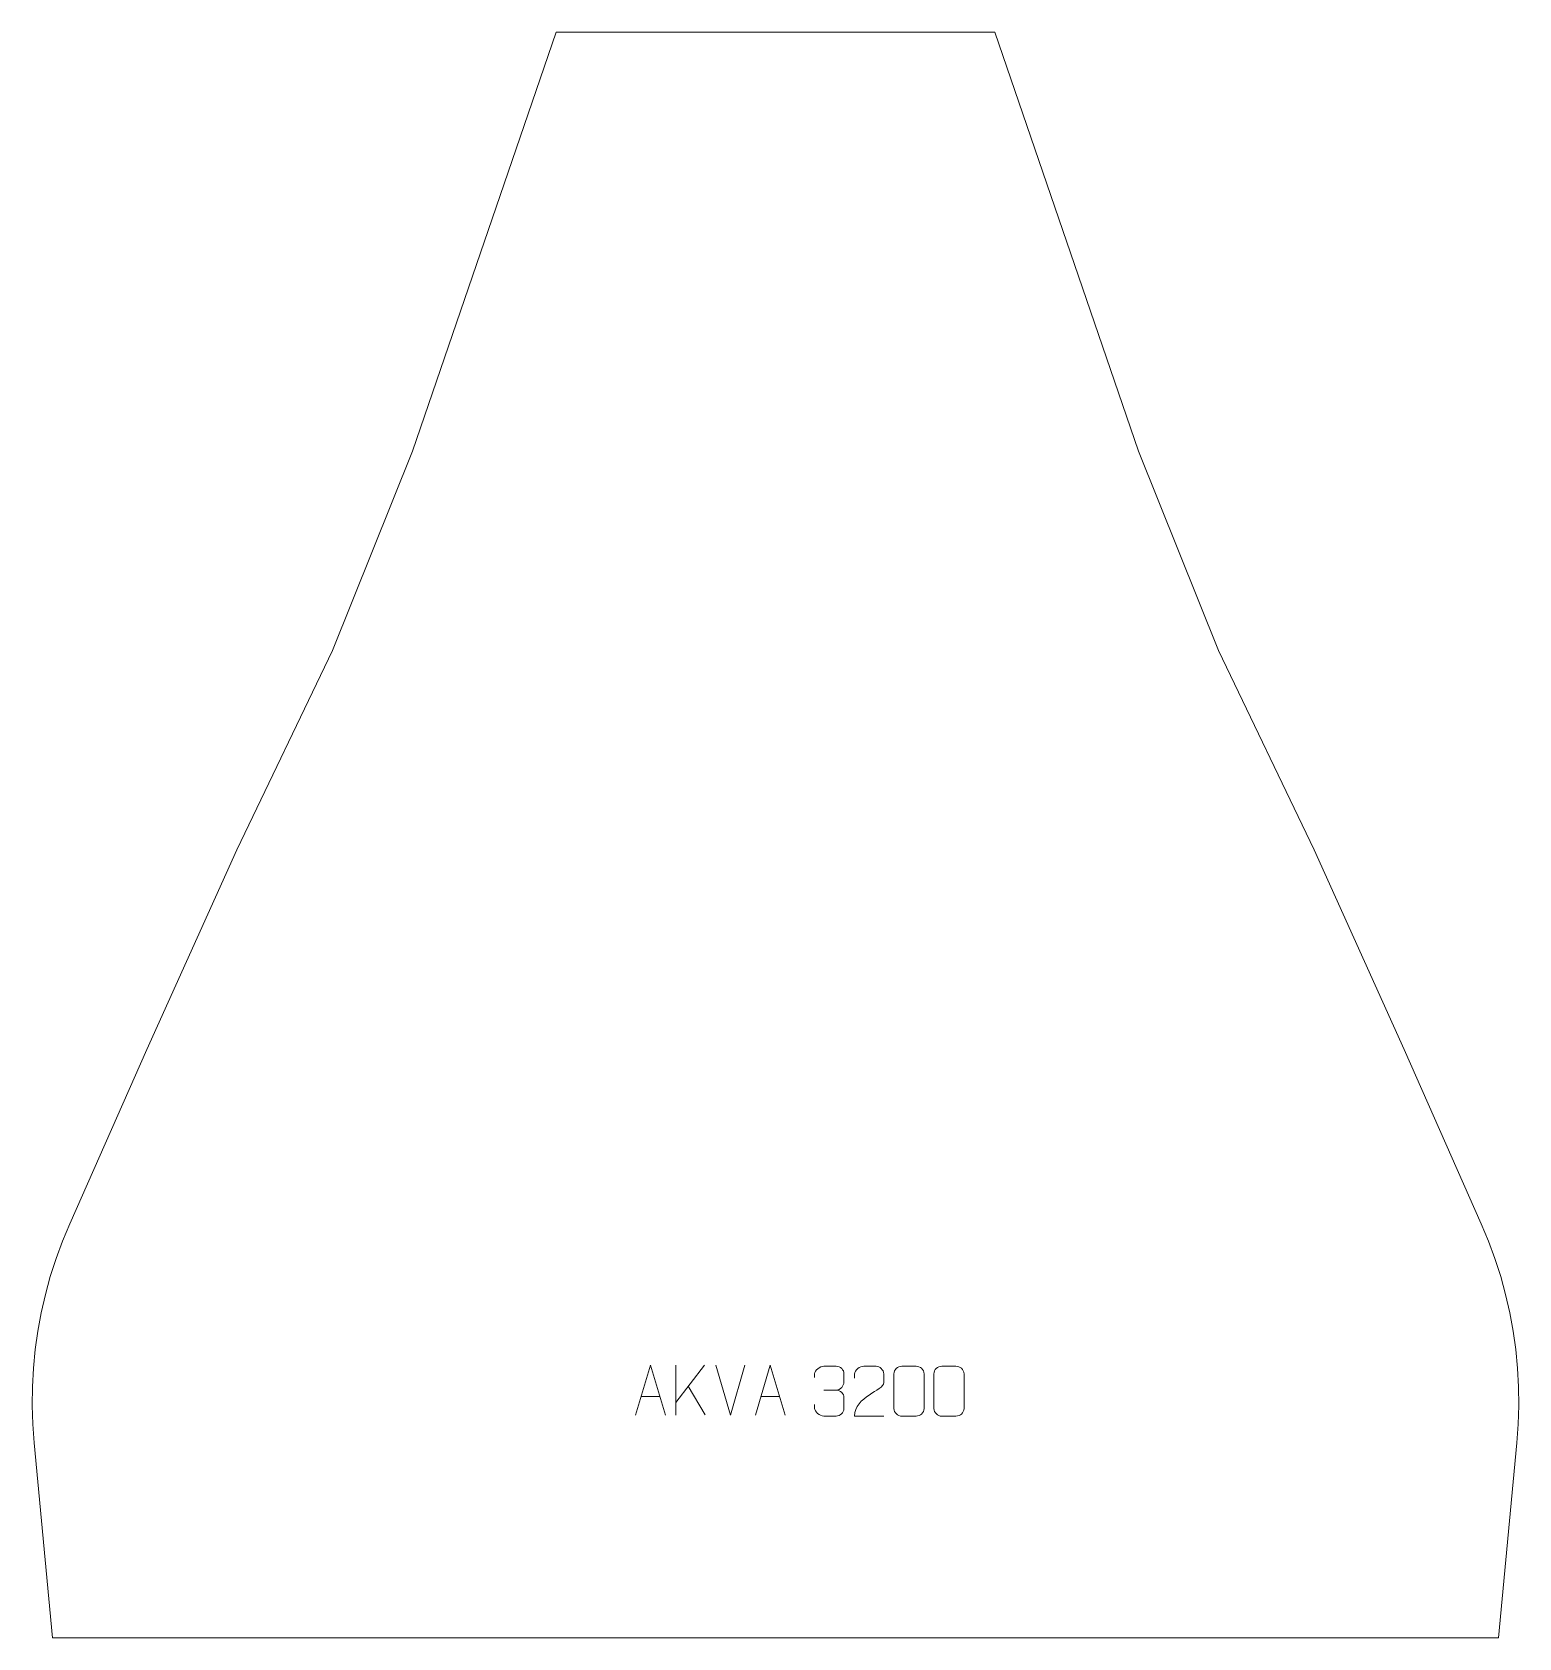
# Model space of a CAD drawing. Header units: millimetres. Extents: x -302 to 444, y 518 to 1323.
import ezdxf

# ---------------------------------------------------------------- set-up
doc = ezdxf.new("R2010")
doc.units = ezdxf.units.MM
doc.header["$MEASUREMENT"] = 0
doc.layers.add('layer 1', color=7, linetype='Continuous')

msp = doc.modelspace()

# ---------------------------------------------------------------- linework, layer by layer
at = {"layer": 'layer 1', "color": 242, "lineweight": 9}
msp.add_open_spline([(-39.0467, 1322.7837), (-39.0467, 1322.7837), (180.9529, 1322.7837), (180.9529, 1322.7837), (180.9529, 1322.7837), (180.9529, 1322.7837), (252.9522, 1112.7838), (252.9522, 1112.7838), (252.9522, 1112.7838), (252.9522, 1112.7838), (292.9533, 1012.784), (292.9533, 1012.784), (292.9533, 1012.784), (292.9533, 1012.784), (340.952, 912.7831), (340.952, 912.7831), (340.952, 912.7831), (340.952, 912.7831), (385.9529, 812.784), (385.9529, 812.784), (385.9529, 812.784), (385.9529, 812.784), (424.6805, 725.336), (424.6805, 725.336), (424.6805, 725.336), (424.6805, 725.336), (428.2905, 716.6905), (428.2905, 716.6905), (428.2905, 716.6905), (428.2905, 716.6905), (431.5285, 707.8991), (431.5285, 707.8991), (431.5285, 707.8991), (431.5285, 707.8991), (434.3917, 698.9784), (434.3917, 698.9784), (434.3917, 698.9784), (434.3917, 698.9784), (436.8697, 689.9432), (436.8697, 689.9432), (436.8697, 689.9432), (436.8697, 689.9432), (438.963, 680.8102), (438.963, 680.8102), (438.963, 680.8102), (438.963, 680.8102), (440.665, 671.5979), (440.665, 671.5979), (440.665, 671.5979), (440.665, 671.5979), (441.9723, 662.3199), (441.9723, 662.3199), (441.9723, 662.3199), (441.9723, 662.3199), (442.8838, 652.9971), (442.8838, 652.9971), (442.8838, 652.9971), (442.8838, 652.9971), (443.3991, 643.6414), (443.3991, 643.6414), (443.3991, 643.6414), (443.3991, 643.6414), (443.5132, 634.2734), (443.5132, 634.2734), (443.5132, 634.2734), (443.5132, 634.2734), (443.2302, 624.9082), (443.2302, 624.9082), (443.2302, 624.9082), (443.2302, 624.9082), (442.5488, 615.564), (442.5488, 615.564), (442.5488, 615.564), (442.5488, 615.564), (433.3127, 517.7835), (433.3127, 517.7835), (433.3127, 517.7835), (433.3127, 517.7835), (-291.4083, 517.7835), (-291.4083, 517.7835), (-291.4083, 517.7835), (-291.4083, 517.7835), (-300.643, 615.564), (-300.643, 615.564), (-300.643, 615.564), (-300.643, 615.564), (-301.3258, 624.9082), (-301.3258, 624.9082), (-301.3258, 624.9082), (-301.3258, 624.9082), (-301.6093, 634.2734), (-301.6093, 634.2734), (-301.6093, 634.2734), (-301.6093, 634.2734), (-301.4933, 643.6414), (-301.4933, 643.6414), (-301.4933, 643.6414), (-301.4933, 643.6414), (-300.9794, 652.9971), (-300.9794, 652.9971), (-300.9794, 652.9971), (-300.9794, 652.9971), (-300.0683, 662.3199), (-300.0683, 662.3199), (-300.0683, 662.3199), (-300.0683, 662.3199), (-298.7588, 671.5979), (-298.7588, 671.5979), (-298.7588, 671.5979), (-298.7588, 671.5979), (-297.0572, 680.8102), (-297.0572, 680.8102), (-297.0572, 680.8102), (-297.0572, 680.8102), (-294.9653, 689.9432), (-294.9653, 689.9432), (-294.9653, 689.9432), (-294.9653, 689.9432), (-292.4855, 698.9784), (-292.4855, 698.9784), (-292.4855, 698.9784), (-292.4855, 698.9784), (-289.6241, 707.8991), (-289.6241, 707.8991), (-289.6241, 707.8991), (-289.6241, 707.8991), (-286.3843, 716.6905), (-286.3843, 716.6905), (-286.3843, 716.6905), (-286.3843, 716.6905), (-282.7743, 725.336), (-282.7743, 725.336), (-282.7743, 725.336), (-282.7743, 725.336), (-244.0472, 812.784), (-244.0472, 812.784), (-244.0472, 812.784), (-244.0472, 812.784), (-199.0476, 912.7831), (-199.0476, 912.7831), (-199.0476, 912.7831), (-199.0476, 912.7831), (-151.047, 1012.784), (-151.047, 1012.784), (-151.047, 1012.784), (-151.047, 1012.784), (-111.0478, 1112.7838), (-111.0478, 1112.7838), (-111.0478, 1112.7838), (-111.0478, 1112.7838), (-39.0467, 1322.7837), (-39.0467, 1322.7837)], degree=3, knots=[0, 0, 0, 0, 0.02564103, 0.02564103, 0.02564103, 0.02564103, 0.05128205, 0.05128205, 0.05128205, 0.05128205, 0.07692308, 0.07692308, 0.07692308, 0.07692308, 0.1025641, 0.1025641, 0.1025641, 0.1025641, 0.12820513, 0.12820513, 0.12820513, 0.12820513, 0.15384615, 0.15384615, 0.15384615, 0.15384615, 0.17948718, 0.17948718, 0.17948718, 0.17948718, 0.20512821, 0.20512821, 0.20512821, 0.20512821, 0.23076923, 0.23076923, 0.23076923, 0.23076923, 0.25641026, 0.25641026, 0.25641026, 0.25641026, 0.28205128, 0.28205128, 0.28205128, 0.28205128, 0.30769231, 0.30769231, 0.30769231, 0.30769231, 0.33333333, 0.33333333, 0.33333333, 0.33333333, 0.35897436, 0.35897436, 0.35897436, 0.35897436, 0.38461538, 0.38461538, 0.38461538, 0.38461538, 0.41025641, 0.41025641, 0.41025641, 0.41025641, 0.43589744, 0.43589744, 0.43589744, 0.43589744, 0.46153846, 0.46153846, 0.46153846, 0.46153846, 0.48717949, 0.48717949, 0.48717949, 0.48717949, 0.51282051, 0.51282051, 0.51282051, 0.51282051, 0.53846154, 0.53846154, 0.53846154, 0.53846154, 0.56410256, 0.56410256, 0.56410256, 0.56410256, 0.58974359, 0.58974359, 0.58974359, 0.58974359, 0.61538462, 0.61538462, 0.61538462, 0.61538462, 0.64102564, 0.64102564, 0.64102564, 0.64102564, 0.66666667, 0.66666667, 0.66666667, 0.66666667, 0.69230769, 0.69230769, 0.69230769, 0.69230769, 0.71794872, 0.71794872, 0.71794872, 0.71794872, 0.74358974, 0.74358974, 0.74358974, 0.74358974, 0.76923077, 0.76923077, 0.76923077, 0.76923077, 0.79487179, 0.79487179, 0.79487179, 0.79487179, 0.82051282, 0.82051282, 0.82051282, 0.82051282, 0.84615385, 0.84615385, 0.84615385, 0.84615385, 0.87179487, 0.87179487, 0.87179487, 0.87179487, 0.8974359, 0.8974359, 0.8974359, 0.8974359, 0.92307692, 0.92307692, 0.92307692, 0.92307692, 0.94871795, 0.94871795, 0.94871795, 0.94871795, 1, 1, 1, 1], dxfattribs=at)
at = {"layer": 'layer 1', "color": 250, "lineweight": 9}
for points, knots in [([(0.8572, 629.5175), (0.8572, 629.5175), (8.2282, 654.471), (8.2282, 654.471), (8.2282, 654.471), (8.2282, 654.471), (15.7981, 629.5175), (15.7981, 629.5175)], [0, 0, 0, 0, 0.33333333, 0.33333333, 0.33333333, 0.33333333, 1, 1, 1, 1]), ([(60.8573, 629.5175), (60.8573, 629.5175), (68.2283, 654.471), (68.2283, 654.471), (68.2283, 654.471), (68.2283, 654.471), (75.7982, 629.5175), (75.7982, 629.5175)], [0, 0, 0, 0, 0.33333333, 0.33333333, 0.33333333, 0.33333333, 1, 1, 1, 1]), ([(90.5199, 648.2394), (90.5199, 648.2394), (90.5199, 650.0966), (90.5199, 650.0966), (90.5199, 650.0966), (90.5056, 651.8385), (93.1701, 653.9566), (95.2292, 653.9339), (95.2292, 653.9339), (97.2933, 653.9339), (99.3573, 653.9339), (101.421, 653.9339), (101.421, 653.9339), (103.6155, 653.9427), (105.2138, 652.0959), (105.2582, 650.1838), (105.2582, 650.1838), (105.2578, 648.7487), (105.2578, 647.3136), (105.2582, 645.8781), (105.2582, 645.8781), (105.2096, 644.2246), (103.607, 641.9946), (101.4087, 642.0046), (101.4087, 642.0046), (103.6124, 641.9934), (105.2204, 640.1902), (105.2744, 638.1307), (105.2744, 638.1307), (105.274, 636.346), (105.274, 634.5613), (105.2744, 632.7762), (105.2744, 632.7762), (105.2845, 630.7148), (103.2296, 628.9517), (101.4087, 628.9598), (101.4087, 628.9598), (99.3434, 628.9601), (97.2782, 628.9601), (95.2126, 628.9598), (95.2126, 628.9598), (93.044, 628.9713), (90.513, 631.3715), (90.4944, 632.8333), (90.4944, 632.8333), (90.4944, 632.8333), (90.4944, 634.7419), (90.4944, 634.7419)], [0, 0, 0, 0, 0.07692308, 0.07692308, 0.07692308, 0.07692308, 0.15384615, 0.15384615, 0.15384615, 0.15384615, 0.23076923, 0.23076923, 0.23076923, 0.23076923, 0.30769231, 0.30769231, 0.30769231, 0.30769231, 0.38461538, 0.38461538, 0.38461538, 0.38461538, 0.46153846, 0.46153846, 0.46153846, 0.46153846, 0.53846154, 0.53846154, 0.53846154, 0.53846154, 0.61538462, 0.61538462, 0.61538462, 0.61538462, 0.69230769, 0.69230769, 0.69230769, 0.69230769, 0.76923077, 0.76923077, 0.76923077, 0.76923077, 0.84615385, 0.84615385, 0.84615385, 0.84615385, 1, 1, 1, 1]), ([(125.2559, 628.9598), (120.3415, 628.9601), (115.4271, 628.9601), (110.513, 628.9598), (110.513, 628.9598), (110.513, 638.8921), (125.164, 641.5333), (125.2559, 645.8436), (125.2559, 645.8436), (125.2556, 647.2677), (125.2556, 648.6914), (125.2559, 650.1147), (125.2559, 650.1147), (125.239, 652.1918), (123.1162, 653.9166), (121.4452, 653.9339), (121.4452, 653.9339), (119.372, 653.9335), (117.2991, 653.9335), (115.2267, 653.9339), (115.2267, 653.9339), (113.4046, 653.9504), (110.5799, 652.1583), (110.513, 650.0647), (110.513, 650.0647), (110.513, 650.0647), (110.513, 648.0099), (110.513, 648.0099)], [0, 0, 0, 0, 0.125, 0.125, 0.125, 0.125, 0.25, 0.25, 0.25, 0.25, 0.375, 0.375, 0.375, 0.375, 0.5, 0.5, 0.5, 0.5, 0.625, 0.625, 0.625, 0.625, 0.75, 0.75, 0.75, 0.75, 1, 1, 1, 1]), ([(134.3038, 653.9462), (136.6699, 653.9462), (139.0364, 653.9462), (141.4029, 653.9462), (141.4029, 653.9462), (143.3834, 653.9818), (145.4094, 652.4875), (145.4365, 650.0454), (145.4365, 650.0454), (145.4361, 644.288), (145.4361, 638.5302), (145.4365, 632.772), (145.4365, 632.772), (145.2944, 630.4444), (143.588, 628.9621), (141.4029, 628.9513), (141.4029, 628.9513), (139.0305, 628.9517), (136.6581, 628.9517), (134.2861, 628.9513), (134.2861, 628.9513), (132.3276, 628.8457), (130.3212, 630.7336), (130.3326, 632.7546), (130.3326, 632.7546), (130.333, 638.5352), (130.333, 644.3155), (130.3326, 650.0953), (130.3326, 650.0953), (130.3369, 652.2373), (132.114, 653.9598), (134.3038, 653.9462)], [0, 0, 0, 0, 0.11111111, 0.11111111, 0.11111111, 0.11111111, 0.22222222, 0.22222222, 0.22222222, 0.22222222, 0.33333333, 0.33333333, 0.33333333, 0.33333333, 0.44444444, 0.44444444, 0.44444444, 0.44444444, 0.55555556, 0.55555556, 0.55555556, 0.55555556, 0.66666667, 0.66666667, 0.66666667, 0.66666667, 0.77777778, 0.77777778, 0.77777778, 0.77777778, 1, 1, 1, 1]), ([(154.3038, 653.9462), (156.6699, 653.9462), (159.0364, 653.9462), (161.4029, 653.9462), (161.4029, 653.9462), (163.3834, 653.9818), (165.4094, 652.4875), (165.4365, 650.0454), (165.4365, 650.0454), (165.4361, 644.288), (165.4361, 638.5302), (165.4365, 632.772), (165.4365, 632.772), (165.2944, 630.4444), (163.588, 628.9621), (161.4029, 628.9513), (161.4029, 628.9513), (159.0305, 628.9517), (156.6581, 628.9517), (154.2861, 628.9513), (154.2861, 628.9513), (152.3276, 628.8457), (150.3212, 630.7336), (150.3326, 632.7546), (150.3326, 632.7546), (150.333, 638.5352), (150.333, 644.3155), (150.3326, 650.0953), (150.3326, 650.0953), (150.3369, 652.2373), (152.114, 653.9598), (154.3038, 653.9462)], [0, 0, 0, 0, 0.11111111, 0.11111111, 0.11111111, 0.11111111, 0.22222222, 0.22222222, 0.22222222, 0.22222222, 0.33333333, 0.33333333, 0.33333333, 0.33333333, 0.44444444, 0.44444444, 0.44444444, 0.44444444, 0.55555556, 0.55555556, 0.55555556, 0.55555556, 0.66666667, 0.66666667, 0.66666667, 0.66666667, 0.77777778, 0.77777778, 0.77777778, 0.77777778, 1, 1, 1, 1])]:
    msp.add_open_spline(points, degree=3, knots=knots, dxfattribs=at)
for points in [[(20.9769, 654.471), (20.9769, 654.471), (20.9769, 629.5174), (20.9769, 629.5174)], [(35.3531, 654.471), (35.3531, 654.471), (20.9769, 635.8313), (20.9769, 635.8313)], [(48.3277, 629.5174), (48.3277, 629.5174), (41.0059, 654.471), (41.0059, 654.471)], [(55.6496, 654.471), (55.6496, 654.471), (48.3278, 629.5174), (48.3278, 629.5174)], [(3.5798, 638.7669), (3.5798, 638.7669), (13.0755, 638.7669), (13.0755, 638.7669)], [(35.6784, 629.6132), (35.6784, 629.6132), (27.2079, 643.9268), (27.2079, 643.9268)], [(63.5799, 638.7669), (63.5799, 638.7669), (73.0756, 638.7669), (73.0756, 638.7669)], [(95.2296, 641.9942), (95.2296, 641.9942), (101.426, 641.9942), (101.426, 641.9942)]]:
    msp.add_open_spline(points, degree=3, dxfattribs=at)

doc.saveas('drawing.dxf')
